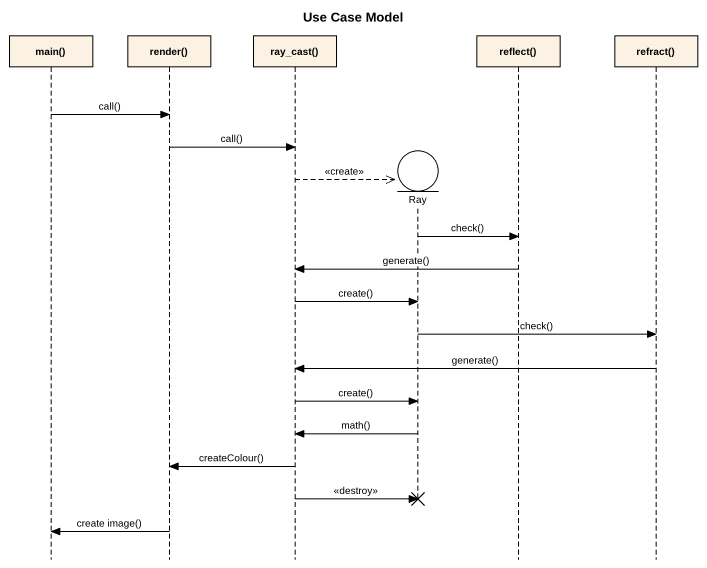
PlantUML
@startuml
title Use Case Model
hide footbox
participant "main()" as main
participant "render()" as render
participant "ray_cast()" as ray_cast
entity Ray
participant "reflect()" as reflect
participant "refract()" as refract

main -> render : call()
render -> ray_cast : call()
ray_cast -->> Ray ** : <<create>>
Ray -> reflect : check()
reflect -> ray_cast : generate()
ray_cast -> Ray : create()
Ray -> refract : check()
refract -> ray_cast : generate()
ray_cast -> Ray : create()
Ray -> ray_cast : math()
ray_cast -> render : createColour()
ray_cast -> Ray !! : <<destroy>>
render -> main : create image()
@enduml
